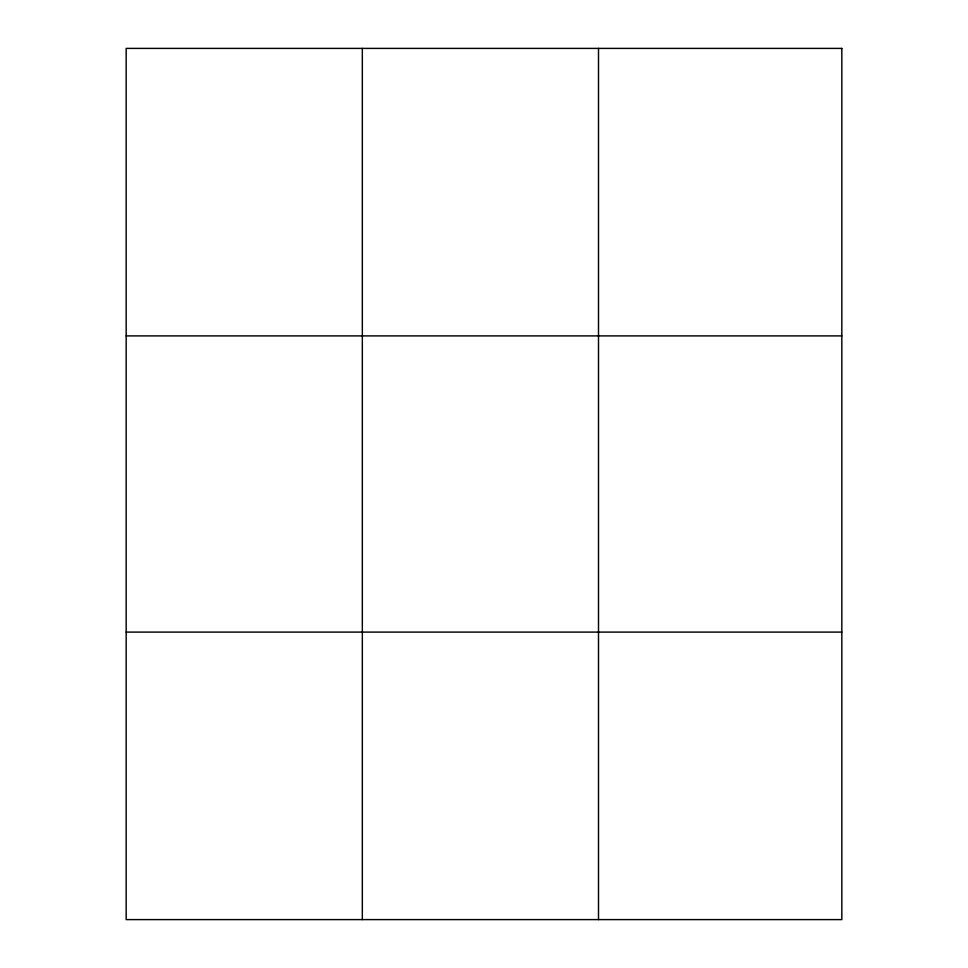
<?xml version="1.0" encoding="UTF-8"?>
<svg xmlns="http://www.w3.org/2000/svg" width="968" height="968" viewBox="0 0 968 968"><rect width="100%" height="100%" fill="white"/><g stroke="black" fill="none" stroke-linecap="round" stroke-linejoin="round"><path stroke-width="1.45" d="M362.334 919.6L362.334 48.4M598.502 919.6L598.502 48.4M126.167 335.896L841.833 335.896M126.167 632.104L841.833 632.104M841.833 48.4L841.833 919.6L126.167 919.6L126.167 48.4L841.833 48.4"/></g></svg>
